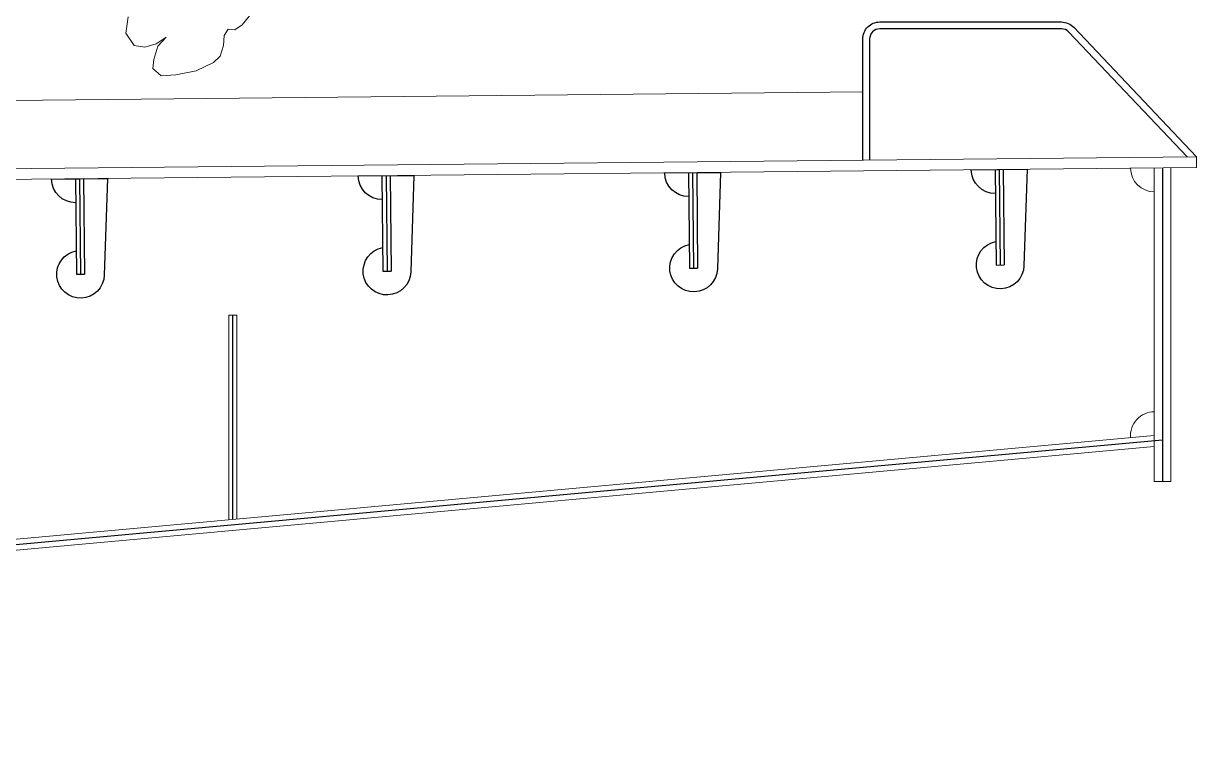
# Model space of a CAD drawing. Extents: x -2611510 to 954358, y -247163 to 181535.
# Drawn here: x 857724 to 859446, y 40452 to 41512 of the extents above; entities that cross this region are included whole.
import ezdxf

# ---------------------------------------------------------------- set-up
doc = ezdxf.new("R2010")
doc.units = 0
doc.linetypes.add('CONTINOUS', pattern=[0])
doc.layers.get('Defpoints').update_dxf_attribs({"color": 8})
for name, color, linetype, lineweight in [('PEOPLE', 1, 'Continuous', 0), ('细实线', 7, 'Continuous', 15), ('钢板粗线', 1, 'Continuous', 25), ('钢板细线', 6, 'Continuous', 15)]:
    doc.layers.add(name, color=color, linetype=linetype, lineweight=lineweight)
doc.layers.add('PP-COM', color=7, linetype='Continuous')
doc.styles.get("Standard").update_dxf_attribs({"font": '仿宋_GB2312.TTF', "width": 0.7})

# ---------------------------------------------------------------- blocks, each defined once
blk = doc.blocks.new('6')
at = {"layer": 'PEOPLE', "color": 155, "linetype": 'Continuous'}
for p, q in [((5291.7161, -3077.4435, -3.1795), (5291.7398, -3077.4725, -3.1795)), ((5292.1148, -3077.4989, -3.1795), (5292.1069, -3077.4461, -3.1795)), ((5291.7398, -3077.4725, -3.1795), (5291.7636, -3077.4884, -3.1795)), ((5291.7636, -3077.4884, -3.1795), (5291.7847, -3077.4857, -3.1795)), ((5291.7847, -3077.4857, -3.1795), (5291.7979, -3077.5069, -3.1795)), ((5291.7979, -3077.5069, -3.1795), (5291.8006, -3077.5385, -3.1795)), ((5292.0118, -3077.5412, -3.1795), (5291.9854, -3077.5121, -3.1795)), ((5291.9854, -3077.5121, -3.1795), (5292.0171, -3077.5333, -3.1795)), ((5292.0884, -3077.5385, -3.1795), (5292.1148, -3077.4989, -3.1795)), ((5291.8006, -3077.5385, -3.1795), (5291.8111, -3077.5729, -3.1795)), ((5292.025, -3077.5834, -3.1795), (5292.0118, -3077.5412, -3.1795)), ((5292.0171, -3077.5333, -3.1795), (5292.0541, -3077.5438, -3.1795)), ((5292.0541, -3077.5438, -3.1795), (5292.0884, -3077.5385, -3.1795)), ((5291.8111, -3077.5729, -3.1795), (5291.8323, -3077.594, -3.1795)), ((5291.8323, -3077.594, -3.1795), (5291.8877, -3077.6204, -3.1795)), ((5292.0277, -3077.6125, -3.1795), (5292.025, -3077.5834, -3.1795)), ((5291.8877, -3077.6204, -3.1795), (5291.9537, -3077.6336, -3.1795)), ((5291.9537, -3077.6336, -3.1795), (5292.0013, -3077.6362, -3.1795)), ((5292.0013, -3077.6362, -3.1795), (5292.0277, -3077.6125, -3.1795))]:
    blk.add_line(p, q, dxfattribs=at)
at = {"layer": 'PEOPLE', "color": 155, "linetype": 'Continuous', "text_generation_flag": 4, "width": 0.8, "flags": 9}
for tag in ['YSIZE', 'XSIZE']:
    blk.add_attdef(tag, (5291.8877, -3077.6204, -3.1795), '', height=0.000864, rotation=180, dxfattribs=at)
at = {"layer": 'PEOPLE', "text_generation_flag": 4, "width": 0.8, "flags": 9}
for tag in ['XSIZE', 'YSIZE']:
    blk.add_attdef(tag, (5292.9858, -3077.6143, -3.1795), '', height=0.000864, rotation=180, dxfattribs=at)
blk = doc.blocks.new('12-140加劲 有过焊孔')
at = {"layer": 'Defpoints'}
blk.add_line((0, 0), (0, 140), dxfattribs=at)
at = {"layer": '钢板粗线', "color": 7}
for p, q in [((-6, 0), (-6, 140)), ((-6, 140), (6, 140)), ((6, 0), (6, 140)), ((41, 0), (35, 141.5)), ((-41, 0), (41, 0))]:
    blk.add_line(p, q, dxfattribs=at)
for centre, start, end in [((0, 140), 2.441, 260.1291), ((-6, 0), 90, 180)]:
    blk.add_arc(centre, 35, start, end, dxfattribs=at)

msp = doc.modelspace()

# ---------------------------------------------------------------- linework, layer by layer
at = {"layer": 'Defpoints'}
for p, q in [((859396.5, 41299.8), (859396.5, 40839.8)), ((858031.7, 40783.9), (858031.7, 41083.9)), ((859396.5, 40900.2), (854576.6, 40461.1))]:
    msp.add_line(p, q, dxfattribs=at)
at = {"layer": '钢板粗线'}
for points in [[(858956.5, 41311.4), (858956.5, 41488.9, -0.414214), (858981.5, 41513.9), (859248.2, 41513.9, -0.205732), (859266.4, 41506.1), (859446.5, 41316.3)], [(859432.8, 41316.1), (859259.1, 41499.2, 0.205732), (859248.2, 41503.9), (858981.5, 41503.9, 0.414214), (858966.5, 41488.9), (858966.5, 41311.5)]]:
    msp.add_lwpolyline(points, format="xyb", dxfattribs=at)
at = {"layer": '钢板细线'}
for p, q in [((859446.5, 41300.3), (859446.5, 41316.3)), ((859384.5, 41299.7), (859384.5, 40839.8)), ((859408.5, 41299.9), (859408.5, 40839.8)), ((858025.7, 40783.3), (858025.7, 41083.9)), ((858037.7, 41083.9), (858025.7, 41083.9)), ((858037.7, 40784.4), (858037.7, 41083.9)), ((859384.5, 40907.1), (854584.7, 40469.9)), ((859384.5, 40891), (854568.5, 40452.4)), ((859408.5, 40839.8), (859384.5, 40839.8))]:
    msp.add_line(p, q, dxfattribs=at)
for points in [[(859446.4, 41316.3), (853146.4, 41253.2), (839446.7, 41458.7)], [(859446.4, 41300.3), (853146.4, 41237.2), (839446.4, 41442.7)], [(858956.5, 41411.4), (856596.3, 41387.7)]]:
    msp.add_lwpolyline(points, dxfattribs=at)
for centre, start, end in [((859384.5, 41299.7), 180.5737, 270), ((859384.5, 40907.1), 90, 185.2045)]:
    msp.add_arc(centre, 35, start, end, dxfattribs=at)

# ---------------------------------------------------------------- block references
at = {"layer": 'PP-COM', "color": 7, "linetype": 'CONTINOUS', "xscale": -455.625, "yscale": 455.625, "zscale": 455.6250000000543, "rotation": 359.9999999999048}
msp.add_blockref('6', (3269094.5, 1443683, -28707.3), dxfattribs=at)
at = {"layer": '细实线', "xscale": -1, "rotation": 180.5737091599}
for p in [(859156.7, 41297.4), (857806.7, 41283.8), (858256.7, 41288.4), (858706.7, 41292.9)]:
    msp.add_blockref('12-140加劲 有过焊孔', p, dxfattribs=at)

doc.saveas('drawing.dxf')
